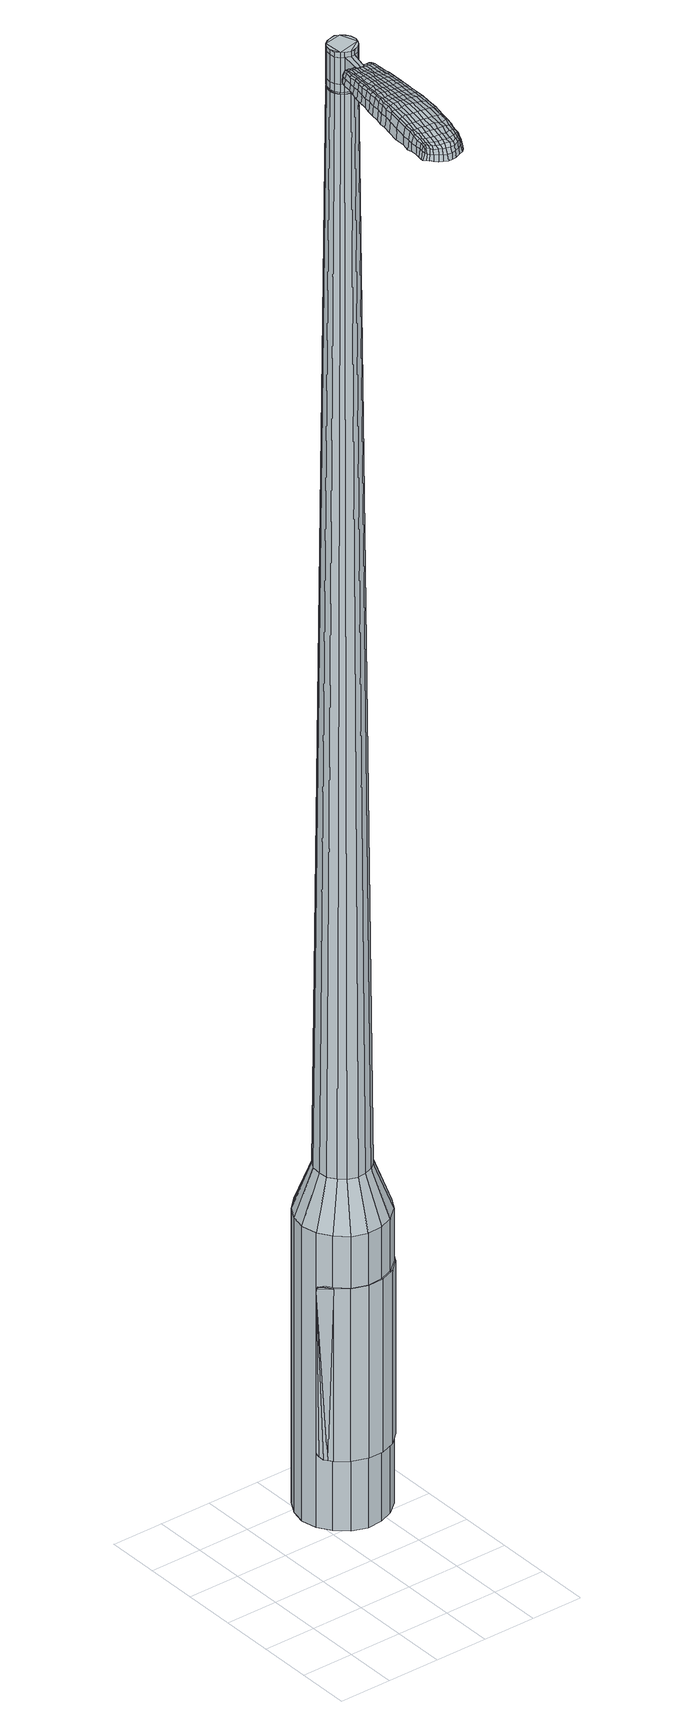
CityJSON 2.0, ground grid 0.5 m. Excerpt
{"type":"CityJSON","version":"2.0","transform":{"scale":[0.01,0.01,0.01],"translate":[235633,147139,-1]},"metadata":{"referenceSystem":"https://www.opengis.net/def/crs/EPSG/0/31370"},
"CityObjects":{
"object1":{"type":"GenericCityObject","attributes":{"cluster":731,"mean_distance_to_centroid":0.201,"new_centroid_x":235634.34,"new_centroid_y":147140.84,"mean_distance_to_camera":5.4,"H1":42.48,"H2":26.18,"Z_final":112.24,"cluster2":-1,"proj_x":235630.43,"proj_y":147140.22,"id_line":64971,"bearing_l":350.93,"distance":3.97,"orientation":"right","G_obj":260.93},"geometry":[{"type":"MultiSurface","lod":"2","boundaries":[[[0,1,2,3]],[[1,4,5,2]],[[4,6,7,5]],[[6,8,9,7]],[[8,10,11,9]],[[10,12,13,11]],[[12,14,15,13]],[[14,16,17,15]],[[16,18,19,17]],[[18,20,21,19]],[[20,22,23,21]],[[22,24,25,23]],[[24,26,27,25]],[[26,28,29,27]],[[28,30,31,29]],[[30,32,33,31]],[[32,34,35,33]],[[34,0,3,35]],[[36,37,38,39]],[[38,40,41,42]],[[41,43,42]],[[42,44,45,46]],[[45,47,46]],[[46,48,49,50]],[[49,51,50]],[[42,46,50,38]],[[50,52,39,38]],[[53,36,39]],[[2,5,7,35]],[[7,9,11,15]],[[11,13,15]],[[15,17,19,23]],[[19,21,23]],[[23,25,27,31]],[[27,29,31]],[[15,23,31,7]],[[31,33,35,7]],[[3,2,35]],[[1,0,54,55]],[[0,34,56,54]],[[34,32,57,56]],[[32,30,58,57]],[[30,28,59,58]],[[28,26,60,59]],[[26,24,61,60]],[[24,22,62,61]],[[22,20,63,62]],[[20,18,64,63]],[[18,16,65,64]],[[16,14,66,65]],[[14,12,67,66]],[[12,10,68,67]],[[10,8,69,68]],[[8,6,70,69]],[[6,4,71,70]],[[4,1,55,71]],[[55,54,72,73]],[[54,56,74,72]],[[56,57,75,74]],[[57,58,76,75]],[[58,59,77,76]],[[59,60,78,77]],[[60,61,79,78]],[[61,62,80,79]],[[62,63,81,80]],[[63,64,82,81]],[[64,65,83,82]],[[65,66,84,83]],[[66,67,85,84]],[[67,68,86,85]],[[68,69,87,86]],[[69,70,88,87]],[[70,71,89,88]],[[71,55,73,89]],[[90,91,92,73]],[[93,94,91,90]],[[95,96,94,93]],[[76,97,96,95]],[[77,98,97,76]],[[78,99,98,77]],[[79,100,99,78]],[[101,102,100,79]],[[81,103,102,101]],[[104,105,103,81]],[[83,106,105,104]],[[107,108,106,83]],[[109,110,108,107]],[[111,112,110,109]],[[113,114,112,111]],[[115,116,114,113]],[[117,118,116,115]],[[73,92,118,117]],[[119,120,121,122]],[[123,119,122,124]],[[125,123,124,126]],[[127,125,126,128]],[[129,127,128,130]],[[131,129,130,132]],[[133,131,132,134]],[[135,133,134,136]],[[137,135,136,138]],[[139,137,138,140]],[[141,139,140,142]],[[143,141,142,144]],[[145,143,144,146]],[[147,145,146,148]],[[149,147,148,150]],[[151,149,150,152]],[[72,90,73]],[[72,74,93,90]],[[74,75,95,93]],[[75,76,95]],[[80,101,79]],[[80,81,101]],[[82,104,81]],[[82,83,104]],[[84,107,83]],[[84,85,109,107]],[[85,86,111,109]],[[86,87,113,111]],[[87,88,115,113]],[[88,89,117,115]],[[89,73,117]],[[153,92,91]],[[154,118,92]],[[154,155,116,118]],[[155,156,114,116]],[[156,157,112,114]],[[157,158,110,112]],[[158,159,108,110]],[[159,106,108]],[[160,105,106]],[[160,103,105]],[[161,102,103]],[[161,100,102]],[[162,96,97]],[[162,163,94,96]],[[163,153,91,94]],[[39,52,151,164]],[[92,153,165,152]],[[53,39,164,120]],[[153,163,121,165]],[[36,53,120,119]],[[163,162,122,121]],[[37,36,119,123]],[[162,97,124,122]],[[38,37,123,125]],[[97,98,126,124]],[[40,38,125,127]],[[98,99,128,126]],[[41,40,127,129]],[[99,100,130,128]],[[43,41,129,131]],[[100,161,132,130]],[[42,43,131,133]],[[161,103,134,132]],[[44,42,133,135]],[[103,160,136,134]],[[45,44,135,137]],[[160,106,138,136]],[[47,45,137,139]],[[106,159,140,138]],[[46,47,139,141]],[[159,158,142,140]],[[48,46,141,143]],[[158,157,144,142]],[[49,48,143,145]],[[157,156,146,144]],[[51,49,145,147]],[[156,155,148,146]],[[50,51,147,149]],[[155,154,150,148]],[[52,50,149,151]],[[154,92,152,150]],[[151,152,166,167]],[[152,165,168,166]],[[165,121,169,168]],[[121,120,170,169]],[[120,164,171,170]],[[164,151,167,171]],[[172,173,174,175]],[[176,172,175,177]],[[172,176,178,179]],[[173,172,179,180]],[[181,182,183,184]],[[185,181,184,186]],[[181,185,187,188]],[[182,181,188,189]],[[190,191,192,193]],[[194,190,193,195]],[[190,194,196,197]],[[191,190,197,198]],[[199,200,201,202]],[[203,199,202,204]],[[199,203,205,206]],[[200,199,206,207]],[[208,209,210,211]],[[212,208,211,213]],[[208,212,214,215]],[[209,208,215,216]],[[217,218,219,220]],[[221,217,220,222]],[[217,221,223,224]],[[218,217,224,225]],[[226,227,228,229]],[[218,226,229,219]],[[226,218,225,230]],[[227,226,230,231]],[[232,233,234,235]],[[227,232,235,228]],[[232,227,231,236]],[[233,232,236,237]],[[238,176,177,239]],[[233,238,239,234]],[[238,233,237,240]],[[176,238,240,178]],[[241,242,243,244]],[[245,241,244,246]],[[241,245,247,248]],[[242,241,248,249]],[[250,251,252,253]],[[242,250,253,243]],[[250,242,249,254]],[[251,250,254,255]],[[256,257,258,259]],[[251,256,259,252]],[[256,251,255,260]],[[257,256,260,261]],[[262,263,264,265]],[[257,262,265,258]],[[262,257,261,266]],[[263,262,266,267]],[[268,173,180,269]],[[263,268,269,264]],[[268,263,267,270]],[[173,268,270,174]],[[271,272,273,274]],[[275,271,274,276]],[[271,275,277,278]],[[272,271,278,279]],[[280,281,282,283]],[[272,280,283,273]],[[280,272,279,284]],[[281,280,284,285]],[[286,287,288,289]],[[281,286,289,282]],[[286,281,285,290]],[[287,286,290,291]],[[292,185,186,293]],[[287,292,293,288]],[[292,287,291,294]],[[185,292,294,187]],[[295,296,297,298]],[[299,295,298,300]],[[295,299,301,302]],[[296,295,302,303]],[[304,305,306,307]],[[296,304,307,297]],[[304,296,303,308]],[[305,304,308,309]],[[310,311,312,313]],[[305,310,313,306]],[[310,305,309,314]],[[311,310,314,315]],[[316,317,318,319]],[[311,316,319,312]],[[316,311,315,320]],[[317,316,320,321]],[[322,182,189,323]],[[317,322,323,318]],[[322,317,321,324]],[[182,322,324,183]],[[325,211,210,326]],[[327,325,326,328]],[[325,327,329,330]],[[211,325,330,213]],[[331,327,328,332]],[[333,331,332,334]],[[331,333,335,336]],[[327,331,336,329]],[[337,333,334,338]],[[339,337,338,340]],[[337,339,341,342]],[[333,337,342,335]],[[343,339,340,344]],[[345,343,344,346]],[[343,345,347,348]],[[339,343,348,341]],[[349,345,346,350]],[[200,349,350,201]],[[349,200,207,351]],[[345,349,351,347]],[[352,353,198,197]],[[354,352,197,196]],[[352,354,355,356]],[[353,352,356,357]],[[358,359,357,356]],[[360,358,356,355]],[[358,360,361,362]],[[359,358,362,363]],[[364,365,363,362]],[[366,364,362,361]],[[364,366,367,368]],[[365,364,368,369]],[[370,371,369,368]],[[372,370,368,367]],[[370,372,205,203]],[[371,370,203,204]],[[373,374,375,376]],[[275,373,376,277]],[[373,275,276,377]],[[374,373,377,378]],[[379,194,195,380]],[[374,379,380,375]],[[379,374,378,381]],[[194,379,381,196]],[[382,383,384,385]],[[221,382,385,223]],[[382,221,222,386]],[[383,382,386,387]],[[388,389,390,391]],[[383,388,391,384]],[[388,383,387,392]],[[389,388,392,393]],[[394,191,198,395]],[[389,394,395,390]],[[394,389,393,396]],[[191,394,396,192]],[[397,398,399,400]],[[179,397,400,180]],[[397,179,178,401]],[[398,397,401,402]],[[403,404,405,406]],[[398,403,406,399]],[[403,398,402,407]],[[404,403,407,408]],[[409,202,201,410]],[[404,409,410,405]],[[409,404,408,411]],[[202,409,411,204]],[[412,413,414,415]],[[184,412,415,186]],[[412,184,183,416]],[[413,412,416,417]],[[418,206,205,419]],[[413,418,419,414]],[[418,413,417,420]],[[206,418,420,207]],[[421,422,423,424]],[[299,421,424,301]],[[421,299,300,425]],[[422,421,425,426]],[[427,212,213,428]],[[422,427,428,423]],[[427,422,426,429]],[[212,427,429,214]],[[430,431,432,433]],[[245,430,433,247]],[[430,245,246,434]],[[431,430,434,435]],[[436,437,438,439]],[[431,436,439,432]],[[436,431,435,440]],[[437,436,440,441]],[[442,209,216,443]],[[437,442,443,438]],[[442,437,441,444]],[[209,442,444,210]],[[445,446,435,434]],[[244,445,434,246]],[[445,244,243,447]],[[446,445,447,448]],[[449,450,441,440]],[[446,449,440,435]],[[449,446,448,451]],[[450,449,451,452]],[[453,326,210,444]],[[450,453,444,441]],[[453,450,452,454]],[[326,453,454,328]],[[455,456,457,458]],[[302,455,458,303]],[[455,302,301,424]],[[456,455,424,423]],[[459,330,329,460]],[[456,459,460,457]],[[459,456,423,428]],[[330,459,428,213]],[[461,462,448,447]],[[253,461,447,243]],[[461,253,252,463]],[[462,461,463,464]],[[465,466,452,451]],[[462,465,451,448]],[[465,462,464,467]],[[466,465,467,468]],[[469,332,328,454]],[[466,469,454,452]],[[469,466,468,470]],[[332,469,470,334]],[[471,472,473,474]],[[308,471,474,309]],[[471,308,303,458]],[[472,471,458,457]],[[475,336,335,476]],[[472,475,476,473]],[[475,472,457,460]],[[336,475,460,329]],[[477,478,464,463]],[[259,477,463,252]],[[477,259,258,479]],[[478,477,479,480]],[[481,482,468,467]],[[478,481,467,464]],[[481,478,480,483]],[[482,481,483,484]],[[485,338,334,470]],[[482,485,470,468]],[[485,482,484,486]],[[338,485,486,340]],[[487,488,489,490]],[[314,487,490,315]],[[487,314,309,474]],[[488,487,474,473]],[[491,342,341,492]],[[488,491,492,489]],[[491,488,473,476]],[[342,491,476,335]],[[493,494,480,479]],[[265,493,479,258]],[[493,265,264,495]],[[494,493,495,496]],[[497,498,484,483]],[[494,497,483,480]],[[497,494,496,499]],[[498,497,499,500]],[[501,344,340,486]],[[498,501,486,484]],[[501,498,500,502]],[[344,501,502,346]],[[503,504,505,506]],[[320,503,506,321]],[[503,320,315,490]],[[504,503,490,489]],[[507,348,347,508]],[[504,507,508,505]],[[507,504,489,492]],[[348,507,492,341]],[[509,510,496,495]],[[269,509,495,264]],[[509,269,180,400]],[[510,509,400,399]],[[511,512,500,499]],[[510,511,499,496]],[[511,510,399,406]],[[512,511,406,405]],[[513,350,346,502]],[[512,513,502,500]],[[513,512,405,410]],[[350,513,410,201]],[[514,515,417,416]],[[324,514,416,183]],[[514,324,321,506]],[[515,514,506,505]],[[516,351,207,420]],[[515,516,420,417]],[[516,515,505,508]],[[351,516,508,347]],[[517,518,378,377]],[[274,517,377,276]],[[517,274,273,519]],[[518,517,519,520]],[[521,354,196,381]],[[518,521,381,378]],[[521,518,520,522]],[[354,521,522,355]],[[523,524,525,526]],[[224,523,526,225]],[[523,224,223,385]],[[524,523,385,384]],[[527,528,529,530]],[[524,527,530,525]],[[527,524,384,391]],[[528,527,391,390]],[[531,353,357,532]],[[528,531,532,529]],[[531,528,390,395]],[[353,531,395,198]],[[533,534,520,519]],[[283,533,519,273]],[[533,283,282,535]],[[534,533,535,536]],[[537,360,355,522]],[[534,537,522,520]],[[537,534,536,538]],[[360,537,538,361]],[[539,540,541,542]],[[230,539,542,231]],[[539,230,225,526]],[[540,539,526,525]],[[543,544,545,546]],[[540,543,546,541]],[[543,540,525,530]],[[544,543,530,529]],[[547,359,363,548]],[[544,547,548,545]],[[547,544,529,532]],[[359,547,532,357]],[[549,550,536,535]],[[289,549,535,282]],[[549,289,288,551]],[[550,549,551,552]],[[553,366,361,538]],[[550,553,538,536]],[[553,550,552,554]],[[366,553,554,367]],[[555,556,557,558]],[[236,555,558,237]],[[555,236,231,542]],[[556,555,542,541]],[[559,560,561,562]],[[556,559,562,557]],[[559,556,541,546]],[[560,559,546,545]],[[563,365,369,564]],[[560,563,564,561]],[[563,560,545,548]],[[365,563,548,363]],[[565,566,552,551]],[[293,565,551,288]],[[565,293,186,415]],[[566,565,415,414]],[[567,372,367,554]],[[566,567,554,552]],[[567,566,414,419]],[[372,567,419,205]],[[568,569,402,401]],[[240,568,401,178]],[[568,240,237,558]],[[569,568,558,557]],[[570,571,408,407]],[[569,570,407,402]],[[570,569,557,562]],[[571,570,562,561]],[[572,371,204,411]],[[571,572,411,408]],[[572,571,561,564]],[[371,572,564,369]],[[573,574,575,576]],[[576,575,577,578]],[[579,577,575,580]],[[580,575,574,581]],[[582,583,584,585]],[[585,584,586,587]],[[588,586,584,589]],[[589,584,583,590]],[[591,592,593,594]],[[594,593,595,596]],[[597,595,593,598]],[[598,593,592,599]],[[600,601,602,603]],[[603,602,604,605]],[[606,604,602,607]],[[607,602,601,608]],[[609,610,611,612]],[[612,611,613,614]],[[615,613,611,616]],[[616,611,610,617]],[[618,619,620,621]],[[621,620,622,623]],[[624,622,620,625]],[[625,620,619,626]],[[627,628,629,630]],[[630,629,619,618]],[[626,619,629,631]],[[631,629,628,632]],[[633,634,635,636]],[[636,635,628,627]],[[632,628,635,637]],[[637,635,634,638]],[[578,577,639,640]],[[640,639,634,633]],[[638,634,639,641]],[[641,639,577,579]],[[642,643,644,645]],[[645,644,646,647]],[[648,646,644,649]],[[649,644,643,650]],[[651,652,653,654]],[[654,653,643,642]],[[650,643,653,655]],[[655,653,652,656]],[[657,658,659,660]],[[660,659,652,651]],[[656,652,659,661]],[[661,659,658,662]],[[663,664,665,666]],[[666,665,658,657]],[[662,658,665,667]],[[667,665,664,668]],[[581,574,669,670]],[[670,669,664,663]],[[668,664,669,671]],[[671,669,574,573]],[[672,673,674,675]],[[675,674,676,677]],[[678,676,674,679]],[[679,674,673,680]],[[681,682,683,684]],[[684,683,673,672]],[[680,673,683,685]],[[685,683,682,686]],[[687,688,689,690]],[[690,689,682,681]],[[686,682,689,691]],[[691,689,688,692]],[[587,586,693,694]],[[694,693,688,687]],[[692,688,693,695]],[[695,693,586,588]],[[696,697,698,699]],[[699,698,700,701]],[[702,700,698,703]],[[703,698,697,704]],[[705,706,707,708]],[[708,707,697,696]],[[704,697,707,709]],[[709,707,706,710]],[[711,712,713,714]],[[714,713,706,705]],[[710,706,713,715]],[[715,713,712,716]],[[717,718,719,720]],[[720,719,712,711]],[[716,712,719,721]],[[721,719,718,722]],[[590,583,723,724]],[[724,723,718,717]],[[722,718,723,725]],[[725,723,583,582]],[[609,612,726,727]],[[727,726,728,729]],[[730,728,726,731]],[[731,726,612,614]],[[729,728,732,733]],[[733,732,734,735]],[[736,734,732,737]],[[737,732,728,730]],[[735,734,738,739]],[[739,738,740,741]],[[742,740,738,743]],[[743,738,734,736]],[[741,740,744,745]],[[745,744,746,747]],[[748,746,744,749]],[[749,744,740,742]],[[747,746,750,751]],[[751,750,601,600]],[[608,601,750,752]],[[752,750,746,748]],[[599,753,754,598]],[[598,754,755,597]],[[756,755,754,757]],[[757,754,753,758]],[[758,759,760,757]],[[757,760,761,756]],[[762,761,760,763]],[[763,760,759,764]],[[764,765,766,763]],[[763,766,767,762]],[[768,767,766,769]],[[769,766,765,770]],[[770,771,772,769]],[[769,772,773,768]],[[606,773,772,604]],[[604,772,771,605]],[[774,775,776,777]],[[777,776,676,678]],[[677,676,776,778]],[[778,776,775,779]],[[596,595,780,781]],[[781,780,775,774]],[[779,775,780,782]],[[782,780,595,597]],[[783,784,785,786]],[[786,785,622,624]],[[623,622,785,787]],[[787,785,784,788]],[[789,790,791,792]],[[792,791,784,783]],[[788,784,791,793]],[[793,791,790,794]],[[599,592,795,796]],[[796,795,790,789]],[[794,790,795,797]],[[797,795,592,591]],[[798,799,800,801]],[[801,800,580,581]],[[579,580,800,802]],[[802,800,799,803]],[[804,805,806,807]],[[807,806,799,798]],[[803,799,806,808]],[[808,806,805,809]],[[600,603,810,811]],[[811,810,805,804]],[[809,805,810,812]],[[812,810,603,605]],[[813,814,815,816]],[[816,815,585,587]],[[582,585,815,817]],[[817,815,814,818]],[[606,607,819,820]],[[820,819,814,813]],[[818,814,819,821]],[[821,819,607,608]],[[822,823,824,825]],[[825,824,700,702]],[[701,700,824,826]],[[826,824,823,827]],[[614,613,828,829]],[[829,828,823,822]],[[827,823,828,830]],[[830,828,613,615]],[[831,832,833,834]],[[834,833,646,648]],[[647,646,833,835]],[[835,833,832,836]],[[837,838,839,840]],[[840,839,832,831]],[[836,832,839,841]],[[841,839,838,842]],[[617,610,843,844]],[[844,843,838,837]],[[842,838,843,845]],[[845,843,610,609]],[[836,846,835]],[[835,846,645,647]],[[642,645,846,847]],[[847,846,848]],[[842,849,850,841]],[[841,850,846,836]],[[848,846,850,851]],[[851,850,849,852]],[[609,727,167,845]],[[845,167,849,842]],[[852,849,167,853]],[[853,167,727,729]],[[854,855,856,857]],[[857,856,703,704]],[[702,703,856,825]],[[825,856,855,822]],[[730,731,858,859]],[[859,858,855,854]],[[822,855,858,829]],[[829,858,731,614]],[[848,860,861,847]],[[847,861,654,642]],[[651,654,861,862]],[[862,861,860,863]],[[852,864,865,851]],[[851,865,860,848]],[[863,860,865,866]],[[866,865,864,867]],[[729,733,868,853]],[[853,868,864,852]],[[867,864,868,869]],[[869,868,733,735]],[[870,871,872,873]],[[873,872,709,710]],[[704,709,872,857]],[[857,872,871,854]],[[736,737,874,875]],[[875,874,871,870]],[[854,871,874,859]],[[859,874,737,730]],[[863,876,877,862]],[[862,877,660,651]],[[657,660,877,878]],[[878,877,876,879]],[[867,880,881,866]],[[866,881,876,863]],[[879,876,881,882]],[[882,881,880,883]],[[735,739,884,869]],[[869,884,880,867]],[[883,880,884,885]],[[885,884,739,741]],[[886,887,888,889]],[[889,888,715,716]],[[710,715,888,873]],[[873,888,887,870]],[[742,743,890,891]],[[891,890,887,886]],[[870,887,890,875]],[[875,890,743,736]],[[879,892,893,878]],[[878,893,666,657]],[[663,666,893,894]],[[894,893,892,895]],[[883,896,897,882]],[[882,897,892,879]],[[895,892,897,898]],[[898,897,896,899]],[[741,745,900,885]],[[885,900,896,883]],[[899,896,900,901]],[[901,900,745,747]],[[902,903,904,905]],[[905,904,721,722]],[[716,721,904,889]],[[889,904,903,886]],[[748,749,906,907]],[[907,906,903,902]],[[886,903,906,891]],[[891,906,749,742]],[[895,908,909,894]],[[894,909,670,663]],[[581,670,909,801]],[[801,909,908,798]],[[899,910,911,898]],[[898,911,908,895]],[[798,908,911,807]],[[807,911,910,804]],[[747,751,912,901]],[[901,912,910,899]],[[804,910,912,811]],[[811,912,751,600]],[[818,913,914,817]],[[817,914,725,582]],[[722,725,914,905]],[[905,914,913,902]],[[608,752,915,821]],[[821,915,913,818]],[[902,913,915,907]],[[907,915,752,748]],[[779,916,917,778]],[[778,917,675,677]],[[672,675,917,918]],[[918,917,916,919]],[[597,755,920,782]],[[782,920,916,779]],[[919,916,920,921]],[[921,920,755,756]],[[922,923,924,925]],[[925,924,625,626]],[[624,625,924,786]],[[786,924,923,783]],[[926,927,928,929]],[[929,928,923,922]],[[783,923,928,792]],[[792,928,927,789]],[[758,753,930,931]],[[931,930,927,926]],[[789,927,930,796]],[[796,930,753,599]],[[919,932,933,918]],[[918,933,684,672]],[[681,684,933,934]],[[934,933,932,935]],[[756,761,936,921]],[[921,936,932,919]],[[935,932,936,937]],[[937,936,761,762]],[[938,939,940,941]],[[941,940,631,632]],[[626,631,940,925]],[[925,940,939,922]],[[942,943,944,945]],[[945,944,939,938]],[[922,939,944,929]],[[929,944,943,926]],[[764,759,946,947]],[[947,946,943,942]],[[926,943,946,931]],[[931,946,759,758]],[[935,948,949,934]],[[934,949,690,681]],[[687,690,949,950]],[[950,949,948,951]],[[762,767,952,937]],[[937,952,948,935]],[[951,948,952,953]],[[953,952,767,768]],[[954,955,956,957]],[[957,956,637,638]],[[632,637,956,941]],[[941,956,955,938]],[[958,959,960,961]],[[961,960,955,954]],[[938,955,960,945]],[[945,960,959,942]],[[770,765,962,963]],[[963,962,959,958]],[[942,959,962,947]],[[947,962,765,764]],[[951,964,965,950]],[[950,965,694,687]],[[587,694,965,816]],[[816,965,964,813]],[[768,773,966,953]],[[953,966,964,951]],[[813,964,966,820]],[[820,966,773,606]],[[803,967,968,802]],[[802,968,641,579]],[[638,641,968,957]],[[957,968,967,954]],[[809,969,970,808]],[[808,970,967,803]],[[954,967,970,961]],[[961,970,969,958]],[[605,771,971,812]],[[812,971,969,809]],[[958,969,971,963]],[[963,971,771,770]],[[573,576,175,174]],[[576,578,177,175]],[[588,589,188,187]],[[589,590,189,188]],[[591,594,193,192]],[[594,596,195,193]],[[615,616,215,214]],[[616,617,216,215]],[[618,621,220,219]],[[621,623,222,220]],[[627,630,229,228]],[[630,618,219,229]],[[633,636,235,234]],[[636,627,228,235]],[[578,640,239,177]],[[640,633,234,239]],[[648,649,248,247]],[[649,650,249,248]],[[650,655,254,249]],[[655,656,255,254]],[[656,661,260,255]],[[661,662,261,260]],[[662,667,266,261]],[[667,668,267,266]],[[668,671,270,267]],[[671,573,174,270]],[[678,679,278,277]],[[679,680,279,278]],[[680,685,284,279]],[[685,686,285,284]],[[686,691,290,285]],[[691,692,291,290]],[[692,695,294,291]],[[695,588,187,294]],[[696,699,298,297]],[[699,701,300,298]],[[705,708,307,306]],[[708,696,297,307]],[[711,714,313,312]],[[714,705,306,313]],[[717,720,319,318]],[[720,711,312,319]],[[590,724,323,189]],[[724,717,318,323]],[[774,777,376,375]],[[777,678,277,376]],[[596,781,380,195]],[[781,774,375,380]],[[623,787,386,222]],[[787,788,387,386]],[[788,793,392,387]],[[793,794,393,392]],[[794,797,396,393]],[[797,591,192,396]],[[701,826,425,300]],[[826,827,426,425]],[[827,830,429,426]],[[830,615,214,429]],[[831,834,433,432]],[[834,648,247,433]],[[837,840,439,438]],[[840,831,432,439]],[[617,844,443,216]],[[844,837,438,443]],[[972,973,974,975]],[[976,977,975,974]],[[978,979,980,981]],[[982,983,984,985]],[[973,986,987,974]],[[988,976,974,987]],[[989,978,981,990]],[[991,992,983,982]],[[986,993,994,987]],[[994,995,988,987]],[[996,989,990,997]],[[998,992,991,999]],[[993,1000,1001,994]],[[1001,1002,995,994]],[[1003,996,997,1004]],[[1005,998,999,1006]],[[1007,1008,1009,1010]],[[1011,1012,1008,1007]],[[1011,1013,1014,1012]],[[1013,1015,1016,1014]],[[1017,1018,1019,1020]],[[1021,1022,1018,1017]],[[1023,1024,1022,1021]],[[1025,1026,1024,1023]],[[1020,1009,1008,1017]],[[1017,1008,1012,1021]],[[1012,1014,1023,1021]],[[1014,1016,1025,1023]],[[981,980,977,976]],[[990,981,976,988]],[[995,997,990,988]],[[1002,1004,997,995]],[[982,985,979,978]],[[991,982,978,989]],[[999,991,989,996]],[[1006,999,996,1003]],[[983,1007,1010,984]],[[992,1011,1007,983]],[[1013,1011,992,998]],[[1015,1013,998,1005]],[[1027,1028,1029,1030]],[[1029,1031,1032,1033]],[[1029,1033,1034,1035]],[[1029,1035,1030]],[[1036,1027,1030,1037]],[[1038,1037,1030,1039]],[[1040,1039,1030]],[[1041,1029,1028,1042]],[[1043,1041,1042,1044]],[[1045,1043,1044,1046]],[[1047,1045,1046,1048]],[[1049,1047,1048,1050]],[[1050,1051,1052,1053]],[[1050,1053,1054,1055]],[[1050,1055,1056,1057]],[[1056,1058,1059,1060]],[[1056,1060,1061,1062]],[[1056,1062,1057]],[[1050,1057,1049]],[[1063,1064,1028,1027]],[[1065,1066,1031,1029]],[[1067,1068,1040,1030]],[[1064,1069,1042,1028]],[[1070,1065,1029,1041]],[[1069,1071,1044,1042]],[[1072,1070,1041,1043]],[[1071,1073,1046,1044]],[[1074,1072,1043,1045]],[[1073,1075,1048,1046]],[[1076,1074,1045,1047]],[[1075,1077,1050,1048]],[[1078,1076,1047,1049]],[[1077,1079,1051,1050]],[[1080,1081,1058,1056]],[[1082,1078,1049,1057]],[[1052,1051,1079,1083]],[[1053,1052,1083,1084]],[[1054,1053,1084,1085]],[[1055,1054,1085,1086]],[[1056,1055,1086,1080]],[[1087,1063,1027,1036]],[[1088,1087,1036,1037]],[[1089,1088,1037,1038]],[[1090,1089,1038,1039]],[[1068,1090,1039,1040]],[[1032,1031,1066,1091]],[[1059,1058,1081,1092]],[[1033,1032,1091,1093]],[[1034,1033,1093,1094]],[[1035,1034,1094,1095]],[[1030,1035,1095,1067]],[[1060,1059,1092,1096]],[[1061,1060,1096,1097]],[[1062,1061,1097,1098]],[[1057,1062,1098,1082]]]}]}
},
"vertices":[
[129,140,384],[115,145,384],[115,145,96],[129,140,96],[104,155,384],[104,155,96],[96,167,384],[96,167,96],[93,182,384],[93,182,96],[96,196,384],[96,196,96],[103,209,384],[103,209,96],[114,219,384],[114,219,96],[128,224,384],[128,224,96],[142,224,384],[142,224,96],[156,219,384],[156,219,96],[168,210,384],[168,210,96],[175,197,384],[175,197,96],[178,183,384],[178,183,96],[176,168,384],[176,168,96],[169,156,384],[169,156,96],[157,146,384],[157,146,96],[144,141,384],[144,141,96],[143,171,1524],[146,174,1524],[148,178,1524],[134,169,1524],[149,182,1524],[148,187,1524],[142,194,1524],[146,191,1524],[138,196,1524],[133,195,1524],[125,191,1524],[129,194,1524],[123,187,1524],[122,182,1524],[126,173,1524],[123,177,1524],[129,171,1524],[138,169,1524],[132,157,429],[123,160,429],[140,158,429],[149,161,429],[155,166,429],[160,174,429],[161,183,429],[159,191,429],[155,199,429],[148,204,429],[140,207,429],[131,207,429],[123,204,429],[116,198,429],[112,191,429],[111,182,429],[112,173,429],[117,166,429],[134,169,1483],[129,171,1483],[138,169,1483],[143,171,1483],[146,174,1483],[148,178,1483],[149,182,1483],[148,187,1483],[146,191,1483],[142,194,1483],[138,196,1483],[133,195,1483],[129,194,1483],[125,191,1483],[123,187,1483],[122,182,1483],[123,177,1483],[126,173,1483],[134,170,1483],[134,170,1485],[129,171,1485],[138,170,1483],[138,170,1485],[142,171,1483],[142,171,1485],[146,174,1485],[148,178,1485],[149,182,1485],[148,187,1485],[145,191,1483],[145,191,1485],[142,194,1485],[138,195,1483],[138,195,1485],[133,195,1485],[129,193,1483],[129,193,1485],[126,190,1483],[126,190,1485],[124,186,1483],[124,186,1485],[123,182,1483],[123,182,1485],[124,178,1483],[124,178,1485],[126,174,1483],[126,174,1485],[143,171,1519],[138,169,1519],[138,169,1493],[143,171,1493],[146,174,1519],[146,174,1493],[148,178,1519],[148,178,1493],[149,182,1519],[149,182,1493],[148,187,1519],[148,187,1493],[146,191,1519],[146,191,1493],[142,194,1519],[142,194,1493],[138,196,1519],[138,196,1493],[133,195,1519],[133,195,1493],[129,194,1519],[129,194,1493],[125,191,1519],[125,191,1493],[123,187,1519],[123,187,1493],[122,182,1519],[122,182,1493],[123,177,1519],[123,177,1493],[126,173,1519],[126,173,1493],[129,171,1519],[129,171,1493],[134,169,1485],[126,173,1485],[123,177,1485],[122,182,1485],[123,187,1485],[125,191,1485],[129,194,1485],[138,196,1485],[146,191,1485],[143,171,1485],[138,169,1485],[134,169,1519],[134,169,1493],[127,151,1513],[127,151,1518],[131,151,1513],[134,150,1513],[134,150,1518],[131,151,1518],[100,80,1519],[101,87,1518],[99,86,1509],[98,79,1510],[98,72,1519],[96,71,1510],[100,73,1526],[101,81,1525],[103,88,1525],[138,74,1519],[139,81,1518],[137,82,1525],[136,75,1525],[137,66,1519],[135,67,1526],[138,64,1510],[139,73,1510],[140,80,1509],[109,4,1519],[105,5,1519],[105,4,1513],[109,4,1513],[113,5,1519],[113,4,1513],[113,6,1524],[109,6,1524],[105,7,1524],[120,78,1530],[122,85,1529],[118,85,1529],[117,78,1530],[119,69,1531],[116,69,1531],[123,68,1530],[124,77,1530],[125,84,1529],[133,157,1512],[130,158,1512],[130,157,1517],[133,156,1517],[136,157,1512],[135,156,1517],[136,156,1506],[133,156,1506],[130,157,1506],[92,22,1519],[92,25,1519],[90,24,1512],[90,21,1512],[92,19,1518],[90,19,1512],[93,20,1522],[93,22,1523],[93,25,1524],[92,30,1519],[92,36,1519],[91,35,1512],[91,29,1512],[93,30,1524],[94,36,1525],[93,41,1519],[94,49,1519],[93,48,1511],[91,40,1511],[95,42,1526],[96,50,1526],[96,61,1519],[94,59,1510],[98,61,1526],[115,153,1513],[114,145,1513],[115,146,1518],[117,153,1517],[117,158,1512],[118,157,1516],[116,157,1506],[114,152,1507],[113,144,1507],[112,138,1514],[111,131,1515],[112,131,1520],[114,138,1519],[111,137,1507],[109,130,1507],[109,123,1515],[107,116,1516],[109,117,1522],[110,124,1521],[107,122,1508],[106,115,1508],[106,109,1517],[104,102,1517],[106,102,1524],[107,109,1523],[104,108,1508],[102,101,1509],[103,94,1518],[104,95,1524],[101,93,1509],[127,15,1519],[128,19,1519],[127,19,1524],[126,16,1523],[126,13,1518],[125,14,1522],[127,12,1512],[128,14,1512],[129,17,1512],[129,23,1519],[130,29,1519],[129,30,1525],[128,24,1524],[130,22,1512],[132,28,1512],[132,35,1519],[133,43,1519],[132,44,1526],[130,36,1526],[133,33,1511],[134,41,1511],[135,54,1519],[134,55,1526],[136,52,1510],[145,148,1513],[145,140,1513],[146,139,1507],[146,147,1507],[146,153,1512],[146,152,1506],[145,153,1516],[144,149,1517],[144,141,1518],[144,133,1514],[143,125,1515],[144,124,1507],[145,131,1507],[143,134,1519],[142,126,1520],[142,118,1515],[142,110,1516],[143,109,1508],[144,116,1508],[141,119,1521],[140,111,1522],[141,103,1517],[140,96,1517],[141,94,1509],[142,102,1508],[140,104,1523],[139,97,1524],[139,88,1518],[141,87,1509],[138,90,1524],[132,151,1519],[129,151,1519],[131,144,1520],[128,144,1520],[134,143,1520],[135,150,1519],[130,136,1522],[127,137,1522],[128,129,1523],[126,129,1523],[131,128,1523],[132,136,1521],[127,121,1524],[124,122,1524],[126,114,1525],[123,115,1525],[129,114,1525],[130,121,1524],[125,107,1526],[122,107,1526],[124,99,1527],[121,100,1527],[127,99,1527],[128,106,1526],[123,92,1528],[120,93,1528],[126,92,1528],[110,9,1527],[106,10,1527],[114,9,1526],[114,14,1527],[110,13,1528],[107,14,1528],[111,20,1529],[108,20,1529],[115,20,1528],[117,27,1530],[112,27,1530],[109,28,1530],[114,34,1531],[110,35,1531],[118,34,1530],[119,43,1531],[115,43,1531],[111,44,1531],[117,56,1531],[114,56,1531],[121,55,1531],[125,11,1518],[122,9,1519],[123,8,1513],[125,10,1513],[124,13,1523],[122,11,1523],[118,7,1519],[118,6,1513],[118,8,1524],[93,17,1518],[94,15,1518],[95,16,1523],[93,18,1523],[91,16,1513],[93,14,1513],[96,12,1519],[99,9,1519],[99,10,1524],[96,13,1523],[95,11,1513],[98,8,1513],[102,7,1519],[102,8,1524],[101,6,1513],[103,81,1528],[105,81,1528],[106,88,1528],[104,88,1527],[101,73,1528],[103,72,1529],[108,80,1529],[111,79,1530],[112,87,1529],[109,87,1528],[106,71,1529],[109,71,1530],[114,79,1530],[115,86,1529],[112,70,1531],[135,76,1528],[132,76,1529],[131,67,1529],[134,67,1528],[136,83,1527],[133,83,1528],[129,77,1529],[127,68,1530],[129,84,1528],[145,155,1512],[143,156,1512],[142,155,1517],[144,154,1517],[146,154,1506],[143,155,1506],[140,156,1512],[139,155,1517],[140,155,1506],[118,160,1512],[120,159,1512],[119,159,1506],[117,159,1506],[119,158,1517],[120,158,1517],[122,159,1512],[125,159,1512],[124,158,1506],[122,158,1506],[123,158,1517],[125,157,1517],[128,158,1512],[127,157,1506],[128,157,1517],[118,153,1519],[119,153,1519],[116,146,1520],[118,146,1520],[122,153,1519],[124,152,1519],[120,145,1520],[123,145,1520],[127,152,1519],[125,144,1520],[143,149,1519],[141,149,1519],[140,142,1520],[142,142,1520],[138,150,1519],[137,142,1520],[115,138,1521],[117,138,1521],[113,131,1522],[115,131,1522],[119,138,1521],[122,137,1521],[117,131,1522],[120,130,1523],[124,137,1522],[123,130,1523],[141,134,1521],[139,134,1521],[139,127,1522],[141,127,1522],[136,135,1521],[135,128,1522],[112,124,1523],[114,124,1523],[110,117,1524],[112,116,1524],[116,123,1523],[119,123,1524],[115,116,1525],[117,116,1525],[122,122,1524],[120,115,1525],[140,119,1523],[138,120,1523],[137,112,1524],[139,112,1524],[134,120,1524],[133,113,1525],[109,109,1525],[111,109,1525],[107,102,1526],[109,102,1526],[113,109,1526],[116,108,1526],[112,102,1527],[115,101,1527],[119,108,1526],[118,100,1527],[138,105,1525],[136,105,1525],[135,98,1526],[137,97,1526],[132,106,1526],[131,98,1527],[106,95,1527],[108,95,1527],[110,94,1527],[113,94,1528],[116,93,1528],[136,90,1527],[134,90,1527],[130,91,1528],[124,15,1525],[122,13,1525],[125,18,1526],[123,17,1526],[118,11,1526],[119,15,1527],[94,20,1525],[95,18,1525],[95,22,1526],[94,24,1525],[97,16,1525],[99,13,1526],[100,17,1527],[97,20,1526],[102,11,1526],[103,15,1527],[126,23,1526],[124,22,1527],[128,29,1527],[125,28,1528],[120,21,1528],[121,28,1529],[95,29,1526],[96,27,1527],[97,34,1528],[95,35,1527],[98,25,1527],[101,23,1528],[102,30,1529],[99,32,1528],[104,22,1528],[105,29,1530],[129,36,1528],[127,35,1529],[130,44,1528],[128,43,1529],[122,34,1529],[124,43,1530],[96,41,1528],[97,40,1528],[99,48,1529],[97,49,1528],[100,39,1529],[103,37,1530],[104,46,1530],[101,47,1530],[106,36,1530],[108,45,1531],[132,55,1529],[130,55,1529],[126,55,1530],[99,61,1528],[101,60,1529],[104,59,1530],[107,58,1530],[110,57,1531],[101,86,1509],[103,87,1518],[102,80,1518],[100,79,1509],[100,72,1519],[98,71,1510],[102,72,1525],[103,81,1525],[105,88,1525],[135,83,1525],[137,81,1518],[136,74,1518],[134,76,1525],[135,66,1519],[133,67,1525],[136,64,1510],[137,73,1509],[138,80,1509],[106,6,1513],[106,7,1519],[109,7,1519],[109,6,1513],[113,7,1519],[113,6,1513],[113,9,1524],[109,8,1524],[106,9,1524],[118,85,1528],[121,84,1528],[120,77,1529],[117,78,1529],[119,68,1529],[116,69,1529],[122,68,1529],[124,77,1529],[125,84,1528],[130,155,1516],[130,156,1512],[133,155,1512],[132,154,1516],[136,155,1512],[135,154,1516],[136,154,1506],[133,154,1506],[130,155,1506],[92,24,1512],[94,25,1519],[94,22,1518],[92,21,1512],[94,20,1518],[92,19,1512],[95,20,1522],[95,22,1523],[95,25,1523],[93,34,1512],[94,35,1519],[94,30,1519],[92,29,1512],[95,30,1524],[96,36,1525],[94,48,1511],[96,49,1519],[95,41,1519],[93,40,1511],[97,42,1525],[98,49,1526],[98,60,1519],[96,59,1510],[100,61,1526],[117,145,1518],[116,145,1513],[117,152,1513],[118,152,1517],[119,157,1512],[119,156,1515],[118,156,1506],[116,151,1506],[114,144,1507],[114,131,1520],[112,130,1514],[114,137,1514],[115,138,1519],[113,137,1507],[111,129,1507],[111,116,1522],[109,115,1516],[111,123,1515],[112,123,1521],[109,122,1508],[108,115,1508],[108,102,1523],[106,101,1517],[108,108,1516],[109,109,1522],[106,107,1508],[104,100,1508],[105,94,1517],[106,95,1524],[103,93,1509],[125,20,1523],[126,19,1519],[125,16,1518],[124,17,1523],[124,14,1518],[123,15,1522],[125,13,1512],[126,15,1512],[127,18,1512],[127,30,1525],[128,29,1519],[127,24,1519],[126,25,1524],[128,23,1512],[130,28,1512],[130,44,1526],[131,43,1519],[130,35,1519],[129,36,1525],[131,34,1511],[132,41,1511],[133,54,1519],[132,55,1526],[134,53,1510],[144,139,1507],[143,140,1513],[143,148,1513],[144,147,1506],[144,153,1512],[144,152,1506],[143,152,1515],[142,148,1517],[142,141,1518],[142,124,1507],[141,125,1514],[142,133,1514],[143,132,1507],[141,134,1519],[140,126,1520],[141,109,1508],[140,110,1516],[140,118,1515],[142,117,1508],[139,119,1521],[138,111,1522],[139,94,1508],[138,96,1517],[139,103,1516],[140,102,1508],[138,104,1522],[137,97,1523],[137,89,1517],[139,87,1509],[136,90,1524],[132,150,1518],[129,150,1518],[131,143,1519],[128,143,1519],[133,142,1519],[134,149,1518],[129,136,1520],[127,136,1520],[128,128,1521],[126,129,1521],[131,128,1521],[132,135,1520],[127,121,1523],[124,121,1523],[126,114,1524],[123,114,1524],[129,113,1524],[130,120,1523],[125,106,1525],[122,107,1525],[124,99,1526],[121,99,1526],[127,98,1526],[128,106,1525],[123,92,1527],[120,92,1527],[126,91,1527],[106,11,1526],[110,10,1526],[113,11,1525],[114,15,1526],[110,14,1526],[107,15,1526],[108,21,1528],[111,20,1528],[115,21,1527],[116,27,1528],[112,28,1529],[109,28,1529],[110,35,1530],[114,35,1530],[117,34,1529],[119,43,1530],[115,43,1530],[112,44,1530],[114,56,1530],[117,56,1530],[121,55,1530],[122,10,1513],[121,11,1518],[123,13,1518],[124,12,1512],[123,14,1523],[121,12,1523],[117,9,1519],[117,8,1513],[117,10,1523],[96,17,1523],[95,16,1518],[94,18,1518],[95,19,1523],[93,17,1512],[94,15,1512],[100,12,1523],[100,10,1519],[97,13,1519],[98,14,1523],[97,12,1513],[99,10,1513],[103,9,1519],[103,10,1524],[102,8,1513],[107,87,1527],[105,80,1527],[104,81,1527],[106,88,1526],[103,72,1527],[104,72,1528],[112,86,1528],[111,79,1528],[108,80,1528],[109,87,1527],[106,71,1528],[109,70,1529],[114,78,1529],[115,86,1528],[113,70,1529],[131,67,1528],[132,76,1527],[133,76,1527],[132,67,1527],[134,83,1526],[133,83,1527],[128,76,1528],[127,68,1528],[129,83,1527],[142,153,1516],[142,153,1512],[144,154,1512],[143,153,1516],[144,153,1506],[143,153,1506],[139,154,1512],[139,153,1516],[140,153,1506],[119,157,1506],[120,157,1512],[119,158,1512],[118,157,1506],[119,157,1516],[120,156,1516],[124,156,1506],[125,156,1512],[122,157,1512],[121,156,1506],[122,156,1516],[125,156,1516],[127,156,1512],[127,155,1506],[127,155,1516],[119,152,1518],[117,145,1519],[118,145,1519],[124,151,1518],[122,152,1518],[120,145,1519],[123,144,1519],[125,144,1519],[140,141,1519],[141,148,1518],[142,148,1518],[141,141,1519],[138,149,1518],[137,142,1519],[117,138,1520],[116,138,1520],[114,131,1521],[115,130,1521],[122,137,1520],[119,137,1520],[118,130,1521],[120,130,1521],[124,136,1520],[123,129,1521],[138,127,1521],[139,134,1520],[140,134,1520],[139,126,1521],[136,134,1520],[135,127,1521],[114,123,1522],[113,123,1522],[111,116,1523],[112,116,1523],[119,122,1522],[116,123,1522],[115,115,1523],[118,115,1524],[122,122,1523],[120,114,1524],[136,112,1523],[137,119,1522],[139,119,1522],[138,112,1523],[134,120,1522],[133,112,1523],[111,109,1524],[110,109,1524],[108,102,1525],[110,101,1525],[116,108,1525],[113,108,1524],[112,101,1525],[115,100,1526],[119,107,1525],[118,100,1526],[135,97,1525],[136,105,1524],[137,104,1524],[136,97,1525],[132,105,1524],[131,98,1525],[108,94,1526],[107,95,1526],[114,93,1527],[111,94,1526],[117,93,1527],[134,90,1526],[135,90,1526],[130,91,1526],[121,14,1524],[123,16,1524],[124,19,1525],[122,18,1525],[117,12,1525],[118,16,1525],[96,23,1525],[96,19,1524],[96,21,1524],[96,24,1525],[101,18,1526],[100,14,1525],[98,16,1524],[98,20,1525],[103,12,1525],[104,16,1526],[123,23,1526],[125,24,1526],[126,30,1526],[125,29,1527],[119,22,1526],[121,28,1527],[98,34,1527],[97,28,1526],[96,29,1526],[97,35,1526],[103,30,1528],[102,24,1527],[99,26,1526],[100,32,1527],[105,22,1527],[106,29,1528],[126,35,1527],[128,36,1527],[129,44,1527],[127,43,1528],[122,35,1528],[123,43,1529],[100,48,1528],[98,40,1527],[97,41,1527],[99,49,1527],[105,46,1529],[104,37,1529],[101,39,1528],[102,47,1528],[107,36,1529],[108,45,1530],[129,55,1528],[131,55,1528],[125,55,1529],[102,60,1528],[101,61,1528],[107,58,1529],[104,59,1529],[110,57,1530],[118,157,1508],[124,156,1508],[118,124,1509],[110,125,1509],[114,103,1510],[105,104,1510],[107,64,1512],[98,65,1512],[101,83,1511],[110,81,1511],[104,46,1513],[102,32,1514],[94,34,1514],[95,47,1513],[131,155,1508],[126,122,1509],[122,101,1510],[116,62,1512],[119,80,1511],[113,44,1513],[111,31,1514],[138,154,1508],[134,121,1509],[131,100,1510],[125,61,1512],[128,78,1511],[120,30,1514],[123,43,1513],[144,152,1508],[141,120,1509],[139,98,1510],[135,59,1512],[137,77,1511],[129,28,1514],[132,41,1513],[101,19,1514],[101,14,1514],[94,15,1514],[93,20,1514],[109,18,1514],[108,13,1514],[117,16,1514],[115,12,1514],[126,15,1514],[122,11,1514],[103,9,1515],[106,5,1515],[105,6,1515],[99,10,1515],[108,8,1515],[107,5,1515],[112,8,1515],[108,5,1515],[116,7,1515],[109,5,1515],[171,158,334],[169,154,334],[169,154,165],[176,166,171],[171,158,165],[173,161,165],[174,163,166],[175,165,167],[176,166,169],[173,161,334],[174,163,333],[175,165,332],[176,166,331],[176,166,328],[158,144,165],[158,144,334],[144,139,165],[144,139,334],[129,139,165],[129,139,334],[114,144,165],[114,144,334],[103,153,165],[103,153,334],[100,157,334],[98,160,334],[97,162,333],[96,164,332],[95,165,331],[95,166,328],[100,157,165],[95,166,171],[95,165,169],[96,164,167],[97,162,166],[98,160,165],[169,159,334],[167,156,334],[167,156,165],[169,159,165],[174,168,171],[174,168,328],[156,147,334],[156,147,165],[143,142,334],[143,142,165],[129,142,334],[129,142,165],[116,146,334],[116,146,165],[105,155,334],[105,155,165],[103,158,334],[97,167,328],[97,167,171],[103,158,165],[101,161,334],[99,164,333],[98,166,332],[98,167,331],[170,162,334],[172,165,333],[173,166,332],[173,167,331],[170,162,165],[98,167,169],[172,165,166],[173,166,167],[173,167,169],[98,166,167],[99,164,166],[101,161,165]
]}
